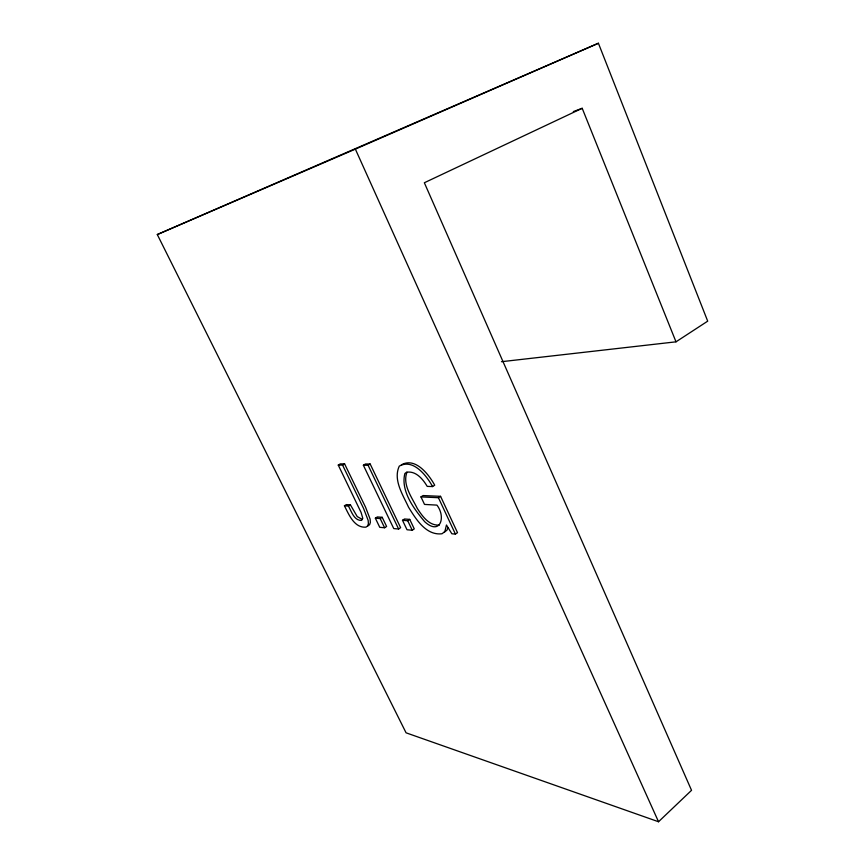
<?xml version="1.0" encoding="UTF-8"?>
<svg xmlns="http://www.w3.org/2000/svg" width="865" height="865" viewBox="0 0 865 865"><rect width="100%" height="100%" fill="white"/><g stroke="black" fill="none" stroke-linecap="round" stroke-linejoin="round"><path stroke-width="1.3" d="M447.94 527.693L446.924 530.223L444.037 532.375M406.972 472.204C402.182 484.724 412.021 497.58 417.319 508.479C422.304 516.07 429.018 525.92 439.334 525.055M658.524 821.75L691.535 790.318L424.347 182.753L582.199 108.298L675.998 341.826L707.7 321.153L598.407 43.25L157.3 234.545L406.074 732.817L658.524 821.75L355.364 149.115L157.3 234.545M367.895 525.898L369.614 524.666L370.361 522.417L370.123 519.13L365.571 507.236L344.605 463.9L340.291 463.878L338.269 465.089L361.105 512.502L362.803 518.362L361.581 520.416C354.045 520.73 351.482 511.41 348.433 506.068L344.421 505.809C348.822 514.405 354.218 528.093 365.938 527.153L367.657 525.931L368.404 523.682L368.155 520.395L363.581 508.49L342.583 465.111L338.269 465.089M401.403 464.808C415.341 456.925 428.672 474.236 434.717 485.189L432.587 486.562L427.202 486.389C422.953 479.178 415.903 470.614 406.572 472.247L404.863 473.533C400.463 490.996 413.967 508.88 424.726 521.757C440.155 535.835 446.275 517.129 436.922 505.117L424.52 504.425L420.974 496.91L423.082 495.559L440.566 496.326L457.509 532.667L455.423 534.094L451.844 533.77L446.47 525.012L444.837 531.618L441.972 533.77C425.926 535.695 415.827 518.913 408.529 507.182C402.928 494.856 392.883 479.826 399.284 466.116C413.232 458.266 426.532 475.631 432.587 486.562M412.237 530.223L414.259 528.893L409.75 519.389L404.528 518.989L402.506 520.308L407.015 529.758L412.237 530.223L407.707 520.719L402.506 520.308M398.614 529.012L400.614 527.693L370.177 464.018L365.441 463.997L363.387 465.251L393.759 528.58L398.614 529.012L368.101 465.284L363.387 465.251M420.974 496.91L438.436 497.71L440.566 496.326M407.707 520.719L409.75 519.389M384.611 527.758L386.601 526.471L382.189 517.302L377.335 516.935L375.356 518.2L379.757 527.326L384.611 527.758L380.189 518.578L375.356 518.2M380.189 518.578L382.189 517.302M344.421 505.809L346.378 504.598L350.401 504.836L357.223 516.567L362.078 519.324M348.433 506.068L350.401 504.836M368.101 465.284L370.177 464.018M342.583 465.111L344.605 463.9M355.364 149.115L598.407 43.25M573.333 111.585L582.199 108.298M501.462 361.7L675.998 341.826M438.436 497.71L455.423 534.094"/></g></svg>
